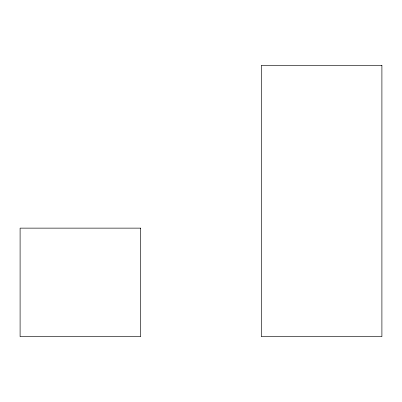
<?xml version="1.0" encoding="UTF-8"?>
<svg xmlns="http://www.w3.org/2000/svg" width="402" height="402" viewBox="0 0 402 402"><rect width="100%" height="100%" fill="white"/><g stroke="black" fill="none" stroke-linecap="round" stroke-linejoin="round"><path stroke-width="0.6" d="M381.9 65.325L261.3 65.325L261.3 336.675L381.9 336.675L381.9 65.325M140.7 228.135L20.1 228.135L20.1 336.675L140.7 336.675L140.7 228.135"/></g></svg>
